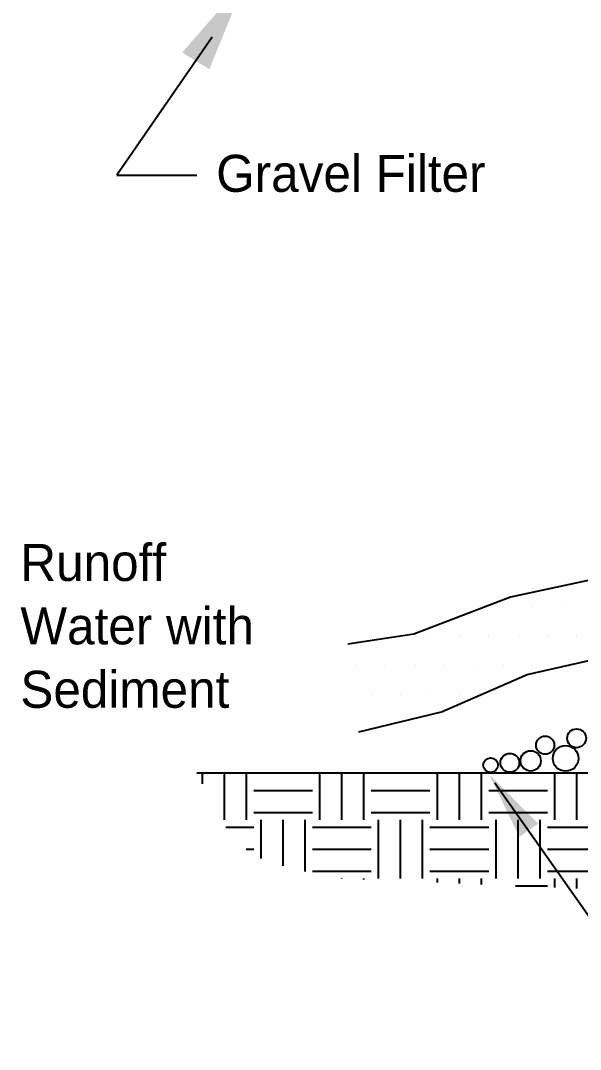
# Paper-space layout 'ESC' of a CAD drawing. Header units: feet, sheet in inches. Extents: x -1.2 to 33.8, y 0.1 to 22.9.
# Drawn here: x 19.775 to 21.08, y 10.43 to 12.828 of the extents above; entities that cross this region are included whole.
import ezdxf

# ---------------------------------------------------------------- set-up
doc = ezdxf.new("R2010")
doc.units = ezdxf.units.FT
doc.header["$MEASUREMENT"] = 0
doc.layers.add('TBLK', color=7, linetype='Continuous')
doc.styles.add('LEROY', font='leroy.shx')

# ---------------------------------------------------------------- blocks, each defined once
blk = doc.blocks.new('ESC DET')
at = {"layer": 'TBLK'}
for p, q in [((21.8746, 13.2977), (21.6521, 12.976)), ((21.6521, 12.976), (21.8383, 12.976)), ((22.8268, 12.0478), (22.5696, 11.9929)), ((22.5696, 11.9929), (22.3446, 11.9065)), ((22.553, 11.9703), (22.553, 11.9703)), ((22.6214, 11.9703), (22.6214, 11.9703)), ((22.6898, 11.9703), (22.6898, 11.9703)), ((22.3446, 11.9065), (22.1903, 11.8829)), ((22.382, 11.9019), (22.382, 11.9019)), ((22.4504, 11.9019), (22.4504, 11.9019)), ((22.5188, 11.9019), (22.5188, 11.9019)), ((22.5872, 11.9019), (22.5872, 11.9019)), ((22.6556, 11.9019), (22.6556, 11.9019)), ((22.7241, 11.9019), (22.7241, 11.9019)), ((22.6082, 11.8123), (22.8139, 11.8594)), ((22.2109, 11.8334), (22.2109, 11.8334)), ((22.2793, 11.8334), (22.2793, 11.8334)), ((22.3478, 11.8334), (22.3478, 11.8334)), ((22.4162, 11.8334), (22.4162, 11.8334)), ((22.4846, 11.8334), (22.4846, 11.8334)), ((22.553, 11.8334), (22.553, 11.8334)), ((22.6214, 11.8334), (22.6214, 11.8334)), ((22.6898, 11.8334), (22.6898, 11.8334)), ((22.4089, 11.7259), (22.6082, 11.8123)), ((22.2451, 11.765), (22.2451, 11.765)), ((22.3136, 11.765), (22.3136, 11.765)), ((22.382, 11.765), (22.382, 11.765)), ((22.4504, 11.765), (22.4504, 11.765)), ((22.216, 11.6788), (22.4089, 11.7259)), ((22.2793, 11.6966), (22.2793, 11.6966)), ((24.517, 11.5827), (21.8384, 11.5827)), ((21.8517, 11.558), (21.8517, 11.5827)), ((21.9031, 11.4743), (21.9031, 11.5825)), ((21.9544, 11.4743), (21.9544, 11.5824)), ((22.1254, 11.4743), (22.1254, 11.5819)), ((22.1767, 11.4743), (22.1767, 11.5818)), ((22.228, 11.4743), (22.228, 11.5816)), ((22.3991, 11.4743), (22.3991, 11.5812)), ((22.4504, 11.4743), (22.4504, 11.581)), ((22.5017, 11.4743), (22.5017, 11.5809)), ((22.6727, 11.4743), (22.6727, 11.5804)), ((22.7241, 11.4743), (22.7241, 11.5803)), ((22.5331, 11.56), (22.9711, 10.939)), ((21.9715, 11.5427), (22.1083, 11.5427)), ((22.2451, 11.5427), (22.382, 11.5427)), ((22.5188, 11.5427), (22.6556, 11.5427)), ((21.9715, 11.4914), (22.1083, 11.4914)), ((22.2451, 11.4914), (22.382, 11.4914)), ((22.5188, 11.4914), (22.6556, 11.4914)), ((21.9886, 11.3841), (21.9886, 11.4743)), ((22.0399, 11.367), (22.0399, 11.4743)), ((22.0912, 11.3539), (22.0912, 11.4743)), ((22.2622, 11.3374), (22.2622, 11.4743)), ((22.3136, 11.3374), (22.3136, 11.4743)), ((22.3649, 11.3374), (22.3649, 11.4743)), ((22.5359, 11.3374), (22.5359, 11.4743)), ((22.5872, 11.3374), (22.5872, 11.4743)), ((22.6385, 11.3374), (22.6385, 11.4743)), ((21.9064, 11.4572), (21.9715, 11.4572)), ((22.1083, 11.4572), (22.2451, 11.4572)), ((22.382, 11.4572), (22.5188, 11.4572)), ((22.6556, 11.4572), (22.7925, 11.4572)), ((21.9534, 11.4058), (21.9715, 11.4058)), ((22.1083, 11.4058), (22.2451, 11.4058)), ((22.382, 11.4058), (22.5188, 11.4058)), ((22.6556, 11.4058), (22.7925, 11.4058)), ((22.1083, 11.3545), (22.2451, 11.3545)), ((22.382, 11.3545), (22.5188, 11.3545)), ((22.6556, 11.3545), (22.7925, 11.3545)), ((22.1767, 11.3367), (22.1767, 11.3374)), ((22.228, 11.3346), (22.228, 11.3374)), ((22.3991, 11.3278), (22.3991, 11.3374)), ((22.4504, 11.3257), (22.4504, 11.3374)), ((22.5017, 11.3236), (22.5017, 11.3374)), ((22.5809, 11.3203), (22.6556, 11.3203)), ((22.6727, 11.3162), (22.6727, 11.3374)), ((22.7241, 11.3139), (22.7241, 11.3374))]:
    blk.add_line(p, q, dxfattribs=at)
for centre, radius in [((22.7237, 11.664), 0.022), ((22.6504, 11.6479), 0.0213), ((22.5682, 11.6067), 0.022), ((22.6167, 11.6114), 0.0237), ((22.6981, 11.6171), 0.0299), ((22.5233, 11.6014), 0.0171)]:
    blk.add_circle(centre, radius, dxfattribs=at)
for points in [[(21.8045, 13.2618), (21.8677, 13.2229), (21.9528, 13.4319)], [(22.5901, 11.4342), (22.6338, 11.465), (22.5195, 11.5807)]]:
    blk.add_solid(points, dxfattribs=at)
at = {"layer": 'TBLK', "style": 'LEROY'}
for s, height, p in [('Gravel Filter', 0.086214, (21.8837, 12.9372)), ('Runoff', 0.08621, (21.4273, 12.0306)), ('Water with', 0.08621, (21.4273, 11.8828)), ('Sediment', 0.08621, (21.4273, 11.735))]:
    blk.add_text(s, height=height, dxfattribs=at).set_placement(p)

psp = doc.layouts.new('ESC')

# ---------------------------------------------------------------- block references
psp.add_blockref('ESC DET', (-1.6527, -0.5087))

doc.saveas('drawing.dxf')
